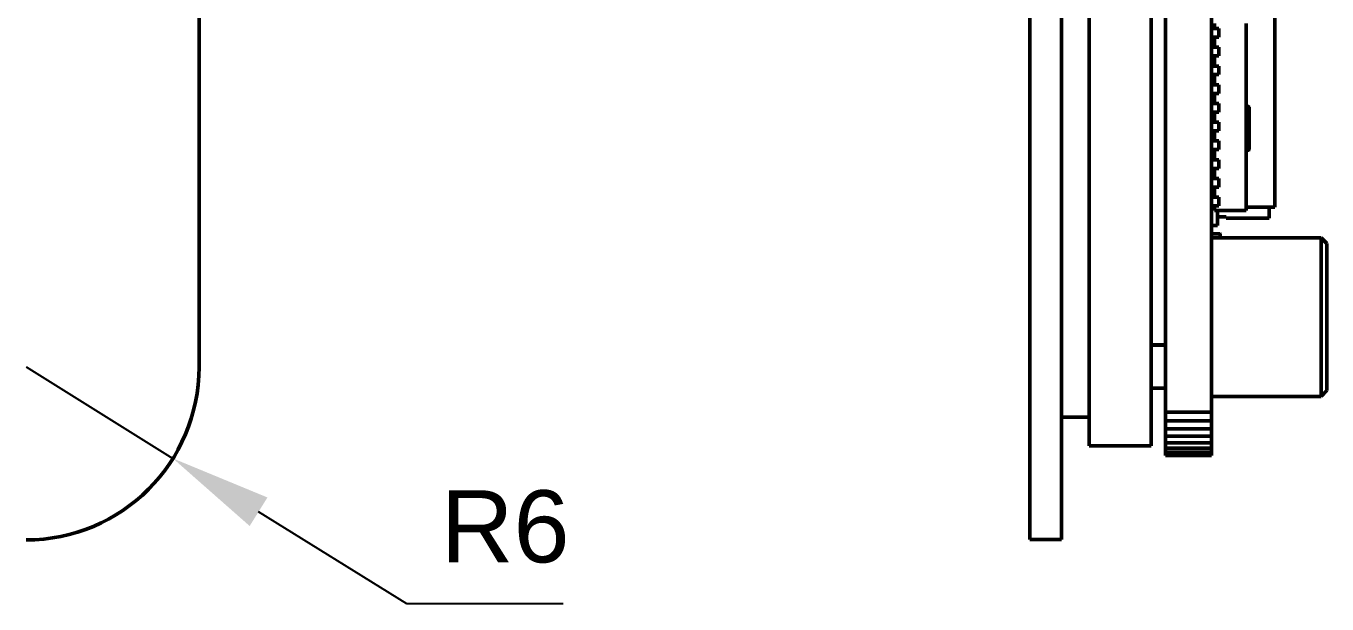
# Model space of a CAD drawing. Header units: millimetres. Extents: x 37 to 347, y 164 to 266.
# Drawn here: x 149.04 to 194.16, y 177.6 to 197.65 of the extents above; entities that cross this region are included whole.
import ezdxf

# ---------------------------------------------------------------- set-up
doc = ezdxf.new("R2010")
doc.units = ezdxf.units.MM
doc.header["$LTSCALE"] = 0.75
doc.layers.add('Visible', color=7, linetype='Continuous', lineweight=50)
doc.layers.add('尺寸标注', color=3, linetype='Continuous', lineweight=25)
doc.styles.get("Standard").update_dxf_attribs({"font": 'arial.ttf'})
doc.dimstyles.new('Dim-ISO-25', dxfattribs={"dimtxt": 3.5, "dimasz": 3.5, "dimexe": 2.1, "dimexo": 2.1, "dimgap": 1.4, "dimtad": 1, "dimzin": 12, "dimdsep": 46, "dimtxsty": 'Standard', "dimcen": 0, "dimazin": 3, "dimtp": 0.1, "dimtm": 0.1, "dimtfac": 0.714286, "dimtmove": 0, "dimatfit": 3, "dimfxl": 1, "dimtzin": 12, "dimarcsym": 0})

# ---------------------------------------------------------------- blocks, each defined once
blk = doc.blocks.new('*D15')
at = {"layer": 'Defpoints', "color": 0, "transparency": 16777216}
for p in [(149.042, 185.825), (154.135, 182.653)]:
    blk.add_point(p, dxfattribs=at)
at = {"layer": '尺寸标注', "color": 0, "lineweight": -2, "transparency": 16777216}
for p, q in [((149.042, 185.825), (154.135, 182.653)), ((162.243, 177.603), (157.106, 180.803)), ((167.673, 177.603), (162.243, 177.603))]:
    blk.add_line(p, q, dxfattribs=at)
at = {"layer": '尺寸标注', "color": 0, "transparency": 16777216}
blk.add_solid([(157.414, 181.298), (156.797, 180.308), (154.135, 182.653)], dxfattribs=at)
at = {"layer": '尺寸标注', "color": 0, "transparency": 16777216, "insert": (165.658, 180.279), "char_height": 2.5, "attachment_point": 5, "bg_fill": 2}
blk.add_mtext('R6', dxfattribs=at)

msp = doc.modelspace()

# ---------------------------------------------------------------- linework, layer by layer
at = {"layer": 'Visible', "extrusion": (1, -2e-16, 0)}
for p, q in [((185.906, 237.586), (185.906, 183.086)), ((188.056, 237.586), (188.056, 183.086)), ((188.556, 184.256), (188.556, 236.416)), ((190.157, 236.416), (190.157, 184.256)), ((183.856, 185.836), (183.856, 234.836)), ((184.956, 185.836), (184.956, 234.836)), ((192.352, 191.418), (192.352, 204.498)), ((190.257, 197.566), (190.257, 197.741)), ((191.357, 191.248), (191.357, 197.741)), ((190.157, 197.566), (190.411, 197.566)), ((190.157, 197.266), (190.411, 197.266)), ((190.257, 196.916), (190.257, 197.266)), ((190.411, 197.566), (190.411, 197.266)), ((190.157, 196.916), (190.411, 196.916)), ((190.411, 196.916), (190.411, 196.616)), ((190.157, 196.616), (190.411, 196.616)), ((190.157, 196.266), (190.411, 196.266)), ((190.257, 196.266), (190.257, 196.616)), ((190.411, 196.266), (190.411, 195.966)), ((190.157, 195.966), (190.411, 195.966)), ((190.157, 195.831), (190.207, 195.831)), ((190.207, 195.831), (190.157, 195.831)), ((190.207, 195.631), (190.207, 195.831)), ((190.207, 195.631), (190.207, 195.831)), ((190.257, 195.616), (190.257, 195.966)), ((190.157, 195.616), (190.411, 195.616)), ((190.257, 195.631), (190.207, 195.631)), ((190.257, 195.631), (190.207, 195.631)), ((190.411, 195.616), (190.411, 195.316)), ((190.157, 195.316), (190.411, 195.316)), ((190.157, 194.966), (190.411, 194.966)), ((190.257, 194.966), (190.257, 195.316)), ((190.411, 194.966), (190.411, 194.666)), ((190.157, 194.666), (190.411, 194.666)), ((190.257, 194.316), (190.257, 194.666)), ((191.357, 194.879), (191.44, 194.864)), ((191.457, 194.844), (191.457, 193.367)), ((190.157, 194.316), (190.411, 194.316)), ((190.157, 194.016), (190.411, 194.016)), ((190.257, 193.666), (190.257, 194.016)), ((190.411, 194.316), (190.411, 194.016)), ((190.157, 193.666), (190.411, 193.666)), ((190.411, 193.666), (190.411, 193.366)), ((190.157, 193.366), (190.411, 193.366)), ((190.257, 193.341), (190.173, 193.356)), ((190.257, 193.016), (190.257, 193.366)), ((191.44, 193.347), (191.357, 193.332)), ((190.157, 193.016), (190.411, 193.016)), ((190.157, 192.716), (190.411, 192.716)), ((190.257, 192.366), (190.257, 192.716)), ((190.411, 193.016), (190.411, 192.716)), ((190.257, 192.606), (190.157, 192.606)), ((190.157, 192.366), (190.411, 192.366)), ((190.411, 192.366), (190.411, 192.066)), ((190.157, 192.066), (190.411, 192.066)), ((190.257, 191.716), (190.257, 192.066)), ((190.157, 191.716), (190.411, 191.716)), ((190.157, 191.416), (190.411, 191.416)), ((190.257, 191.248), (190.257, 191.416)), ((190.411, 191.716), (190.411, 191.416)), ((192.352, 191.368), (191.357, 191.368)), ((192.302, 191.368), (191.357, 191.368)), ((192.157, 190.984), (192.157, 191.368)), ((192.352, 191.368), (192.352, 191.396)), ((192.352, 191.368), (192.352, 191.368)), ((190.257, 191.248), (191.357, 191.248)), ((190.357, 191.248), (190.357, 191.034)), ((190.357, 191.034), (190.657, 191.034)), ((190.357, 191.033), (190.357, 191.034)), ((190.357, 191.033), (190.357, 190.833)), ((190.357, 191.032), (190.657, 191.032)), ((190.657, 191.034), (190.657, 190.984)), ((190.657, 190.984), (192.157, 190.984)), ((190.657, 190.982), (190.657, 190.984)), ((192.157, 190.982), (190.657, 190.982)), ((192.157, 190.984), (192.157, 190.982)), ((190.157, 190.733), (190.357, 190.733)), ((190.157, 190.733), (190.357, 190.733)), ((190.172, 190.441), (190.442, 190.441)), ((190.357, 190.733), (190.357, 190.833)), ((190.357, 190.733), (190.357, 190.733)), ((190.357, 190.733), (190.357, 190.733)), ((190.357, 190.733), (190.357, 190.733)), ((190.457, 190.426), (190.457, 190.306)), ((190.157, 190.306), (193.957, 190.306)), ((193.957, 190.306), (193.957, 184.806)), ((194.157, 190.106), (193.957, 190.306)), ((194.157, 190.106), (194.157, 185.006)), ((188.056, 186.598), (188.556, 186.598)), ((188.056, 186.587), (188.556, 186.587)), ((183.856, 179.837), (183.856, 185.836)), ((184.956, 185.836), (184.956, 179.837)), ((188.056, 185.087), (188.556, 185.087)), ((194.157, 185.006), (193.957, 184.806)), ((190.157, 184.806), (193.957, 184.806)), ((184.956, 184.087), (185.906, 184.087)), ((188.556, 183.962), (188.556, 184.256)), ((188.556, 184.256), (190.157, 184.256)), ((190.157, 184.256), (190.157, 183.962)), ((188.556, 183.68), (188.556, 183.962)), ((188.556, 183.962), (190.157, 183.962)), ((188.556, 183.419), (188.556, 183.68)), ((188.556, 183.68), (190.157, 183.68)), ((190.157, 183.962), (190.157, 183.68)), ((190.157, 183.68), (190.157, 183.419)), ((188.556, 183.191), (188.556, 183.419)), ((188.556, 183.419), (190.157, 183.419)), ((188.556, 183.003), (188.556, 183.191)), ((188.556, 183.191), (190.157, 183.191)), ((190.157, 183.419), (190.157, 183.191)), ((190.157, 183.191), (190.157, 183.003)), ((185.906, 183.086), (188.056, 183.086)), ((188.556, 182.864), (188.556, 183.003)), ((188.556, 183.003), (190.157, 183.003)), ((188.556, 182.778), (188.556, 182.864)), ((188.556, 182.864), (190.157, 182.864)), ((188.556, 182.749), (188.556, 182.778)), ((188.556, 182.778), (190.157, 182.778)), ((188.556, 182.749), (190.157, 182.749)), ((190.157, 183.003), (190.157, 182.864)), ((190.157, 182.864), (190.157, 182.778)), ((190.157, 182.778), (190.157, 182.749)), ((184.956, 179.837), (183.856, 179.837))]:
    msp.add_line(p, q, dxfattribs=at)
at = {"layer": 'Visible', "extrusion": (0, 0, -1)}
msp.add_line((155.042, 185.825), (155.049, 234.825), dxfattribs=at)
at = {"layer": 'Visible', "extrusion": (0, 2e-16, -1)}
for centre, radius, start, end in [((-190.337, 195.212), 0.18, 296.3879, 0), ((-190.337, 192.999), 0.18, 5.5364, 63.6121), ((-190.172, 190.426), 0.015, 360, 90), ((-190.442, 190.426), 0.015, 90, 180)]:
    msp.add_arc(centre, radius, start, end, dxfattribs=at)
at = {"layer": 'Visible'}
for centre, start, end in [((191.437, 194.844), 360, 80), ((190.177, 193.375), 206.861, 260), ((191.437, 193.367), 280, 360)]:
    msp.add_arc(centre, 0.02, start, end, dxfattribs=at)
at = {"layer": 'Visible', "extrusion": (0, 0, -1)}
msp.add_arc((-149.042, 185.825), 6, 180.008, 270.008, dxfattribs=at)
at = {"layer": 'Visible'}
for points, knots in [([(190.195, 192.066), (190.194, 192.064), (190.192, 192.063), (190.191, 192.061), (190.179, 192.044), (190.17, 192.028), (190.165, 192.016), (190.16, 192.003), (190.157, 191.994), (190.157, 191.986)], [0.6356523, 0.6356523, 0.6356523, 0.6356523, 0.6544398, 0.6544398, 0.6544398, 0.8208045, 0.8208045, 0.8208045, 0.9802521, 0.9802521, 0.9802521, 0.9802521]), ([(192.302, 191.368), (192.308, 191.368), (192.314, 191.368), (192.326, 191.368), (192.331, 191.368), (192.341, 191.368), (192.345, 191.368), (192.351, 191.368), (192.352, 191.368), (192.352, 191.368)], [-0.007654347, -0.007654347, -0.007654347, -0.007654347, -0.00600777, -0.00600777, -0.004257628, -0.004257628, -0.002306651, -0.002306651, 0, 0, 0, 0])]:
    msp.add_open_spline(points, degree=3, knots=knots, dxfattribs=at)
msp.add_open_spline([(192.352, 191.396), (192.352, 191.399), (192.352, 191.404), (192.352, 191.411), (192.352, 191.416), (192.352, 191.418)], degree=3, dxfattribs=at)

# ---------------------------------------------------------------- next in the draw order: dimensions: what is measured, and where the dimension line sits
at = {"layer": '尺寸标注'}
dim = msp.add_radius_dim(center=(149.042, 185.825), mpoint=(154.135, 182.653), dimstyle='Dim-ISO-25', override={"dimtxt": 2.5, "dimtoh": 1}, dxfattribs=at)
dim.commit()
dim.dimension.update_dxf_attribs({"geometry": '*D15', "text_midpoint": (165.658, 180.279)})

doc.saveas('drawing.dxf')
